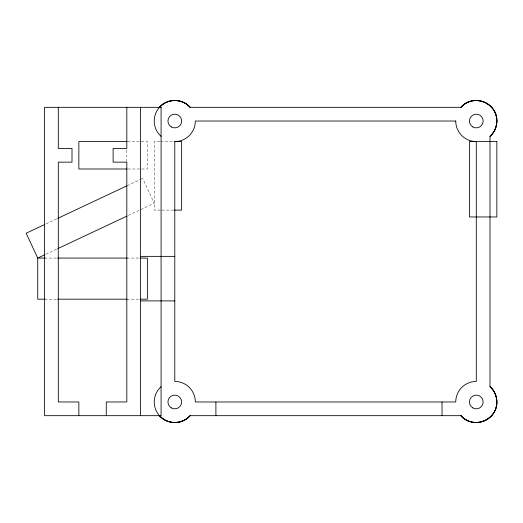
<?xml version="1.0" encoding="UTF-8"?>
<svg xmlns="http://www.w3.org/2000/svg" width="523" height="523" viewBox="0 0 523 523"><rect width="100%" height="100%" fill="white"/><g stroke="black" fill="none" stroke-linecap="round" stroke-linejoin="round"><path stroke-width="0.39" stroke-dasharray="2.62 1.96" d="M46.037 223.877L57.876 218.307M127.154 185.704L140.426 179.461M141.164 179.108L142.642 178.415L154.233 203.257L126.821 216.156M45.854 254.256L57.138 248.948M127.54 141.583L147.381 141.583L147.381 168.994L126.821 168.994M159.875 141.583L154.233 141.583L154.233 210.109L161.489 210.109M160.679 141.583L173.982 141.583M161.888 210.109L173.982 210.109M44.592 258.074L57.229 258.074M126.821 258.074L139.255 258.074M44.592 299.189L57.229 299.189M126.821 299.189L140.524 299.189M126.821 150.049L126.821 161.332"/><path stroke-width="0.78" d="M159.332 107.503C166.876 98.265 182.442 98.213 190.111 107.32L460.972 107.32A20.554 20.554 0 0 1 490.829 106.489C499.112 114.334 498.707 128.978 489.999 136.346L489.999 386.654A20.554 20.554 0 0 1 490.829 416.511C482.984 424.794 468.347 424.388 460.972 415.68L190.111 415.68A20.554 20.554 0 0 1 160.254 416.511L159.548 415.772M159.548 107.228C167.223 98.278 182.488 98.317 190.111 107.32A20.554 20.554 0 0 0 160.254 106.489A20.554 20.554 0 0 0 161.084 136.346M44.579 224.563L26.15 233.238L37.741 258.074L37.741 299.189L45.05 299.189M57.85 218.32L126.507 186.011M44.377 254.949L37.741 258.074L45.05 258.074M57.648 248.706L126.952 216.091M126.984 141.583L78.855 141.583L78.855 168.994L126.984 168.994M174.388 141.583L181.638 141.583L181.638 210.109L174.388 210.109M140.524 256.362L174.787 256.362M57.602 258.074L127.076 258.074M140.072 258.074L147.381 258.074L147.381 299.189L140.072 299.189M57.602 299.189L127.076 299.189M140.524 300.902L174.787 300.902M159.332 415.497C166.876 424.735 182.442 424.787 190.111 415.68C182.717 424.375 168.118 424.781 160.254 416.511A20.554 20.554 0 0 1 161.084 386.654M442.033 401.971L442.033 415.68M215.901 401.971L215.901 415.68M140.524 107.32L140.524 415.68M126.821 107.32L126.821 148.434L113.118 148.434L113.118 162.143L126.821 162.143L126.821 401.971L106.267 401.971L106.267 415.68M78.855 415.68L78.855 401.971L58.301 401.971L58.301 162.143L72.004 162.143L72.004 148.434L58.301 148.434L58.301 107.32M496.843 401.403C498.269 419.551 472.57 430.213 460.972 415.68A20.554 20.554 0 0 0 490.829 416.511C499.151 408.646 498.68 394.028 489.999 386.654C494.157 390.374 496.687 395.819 496.843 401.403M496.843 121.598C496.687 127.181 494.157 132.626 489.999 136.346A20.554 20.554 0 0 0 490.829 106.489C482.984 98.206 468.347 98.612 460.972 107.32C472.511 92.937 498.341 103.221 496.843 121.598M161.084 107.32L44.592 107.32L44.592 415.68L161.084 415.68L161.084 107.32M455.736 121.029L195.347 121.029A20.554 20.554 0 0 1 174.787 141.583L174.787 381.417A20.554 20.554 0 0 1 195.347 401.971L455.736 401.971A20.554 20.554 0 0 1 476.296 381.417L476.296 141.583A20.554 20.554 0 0 1 455.736 121.029M496.85 141.583L469.438 141.583L469.438 216.96L496.85 216.96L496.85 141.583M472.864 407.907A6.851 6.851 0 0 0 483.147 401.971A6.851 6.851 0 0 0 472.864 396.042A6.851 6.851 0 0 0 472.864 407.907M472.864 126.958A6.851 6.851 0 0 0 483.147 121.029A6.851 6.851 0 0 0 472.864 115.093A6.851 6.851 0 0 0 472.864 126.958M171.361 126.958A6.851 6.851 0 0 0 181.638 121.029A6.851 6.851 0 0 0 171.361 115.093A6.851 6.851 0 0 0 171.361 126.958M171.361 407.907A6.851 6.851 0 0 0 181.638 401.971A6.851 6.851 0 0 0 171.361 396.042A6.851 6.851 0 0 0 171.361 407.907"/></g></svg>
